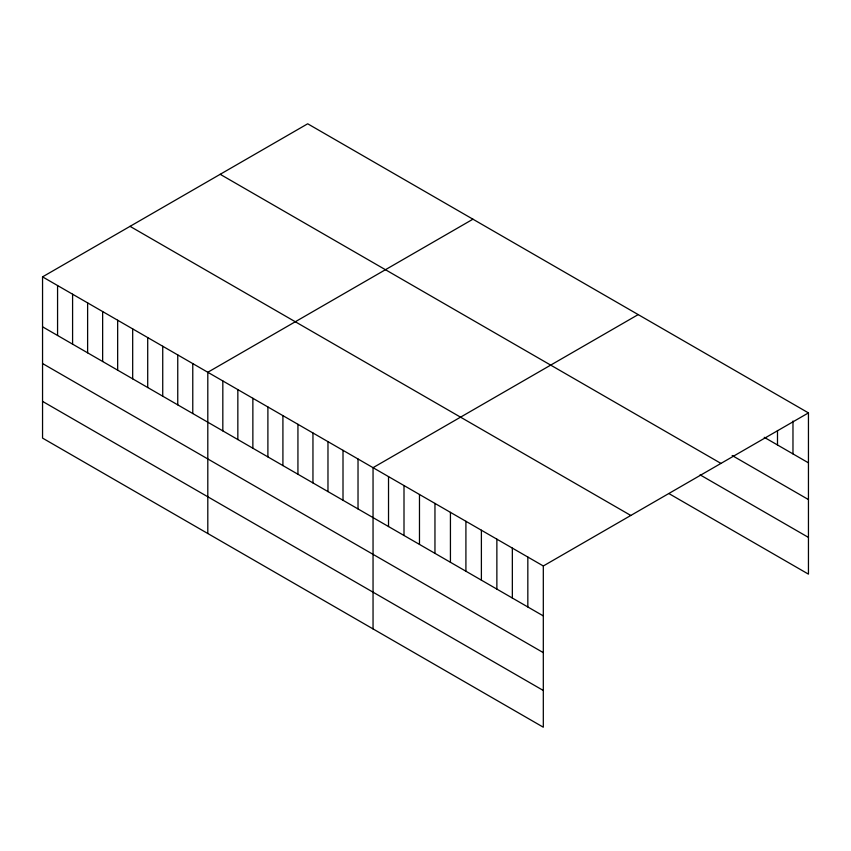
<?xml version="1.0" encoding="UTF-8"?>
<svg xmlns="http://www.w3.org/2000/svg" width="851" height="851" viewBox="0 0 851 851"><rect width="100%" height="100%" fill="white"/><g stroke="black" fill="none" stroke-linecap="round" stroke-linejoin="round"><path stroke-width="1.28" d="M42.55 276.862L543.31 565.979L543.31 727.211L42.55 438.105L42.55 276.862L307.69 123.789L808.45 412.895L808.45 574.138L669.152 493.708M472.943 219.196L207.804 372.27L207.804 533.513M638.197 314.593L373.046 467.678L373.046 628.921M543.31 565.979L808.45 412.895M764.23 437.308L808.45 462.838M732.168 455.519L808.45 499.569M220.196 174.306L720.957 463.412M700.107 474.858L808.45 537.406M130.043 226.345L630.804 515.461M42.55 326.805L543.31 615.911M42.55 363.537L543.31 652.643M42.55 401.374L543.31 690.48M792.972 421.043L792.972 453.902M777.495 430.51L777.495 444.967M527.833 557.033L527.833 606.976M512.345 548.097L512.345 598.04M496.867 539.162L496.867 589.105M481.389 530.226L481.389 580.169M465.912 521.291L465.912 571.234M450.434 512.355L450.434 562.298M434.957 503.42L434.957 553.363M419.479 494.484L419.479 544.427M404.002 485.549L404.002 535.492M388.524 476.613L388.524 526.556M358.026 459.008L358.026 508.941M343.006 450.328L343.006 500.271M327.975 441.658L327.975 491.601M312.955 432.989L312.955 482.921M297.935 424.309L297.935 474.252M282.915 415.639L282.915 465.582M267.895 406.969L267.895 456.902M252.864 398.289L252.864 448.232M237.844 389.62L237.844 439.563M222.824 380.94L222.824 430.883M192.773 363.6L192.773 413.543M177.753 354.92L177.753 404.863M162.732 346.251L162.732 396.194M147.712 337.581L147.712 387.524M132.682 328.901L132.682 378.844M117.661 320.231L117.661 370.174M102.641 311.562L102.641 361.494M87.621 302.882L87.621 352.825M72.59 294.212L72.59 344.155M57.57 285.542L57.57 335.475"/></g></svg>
